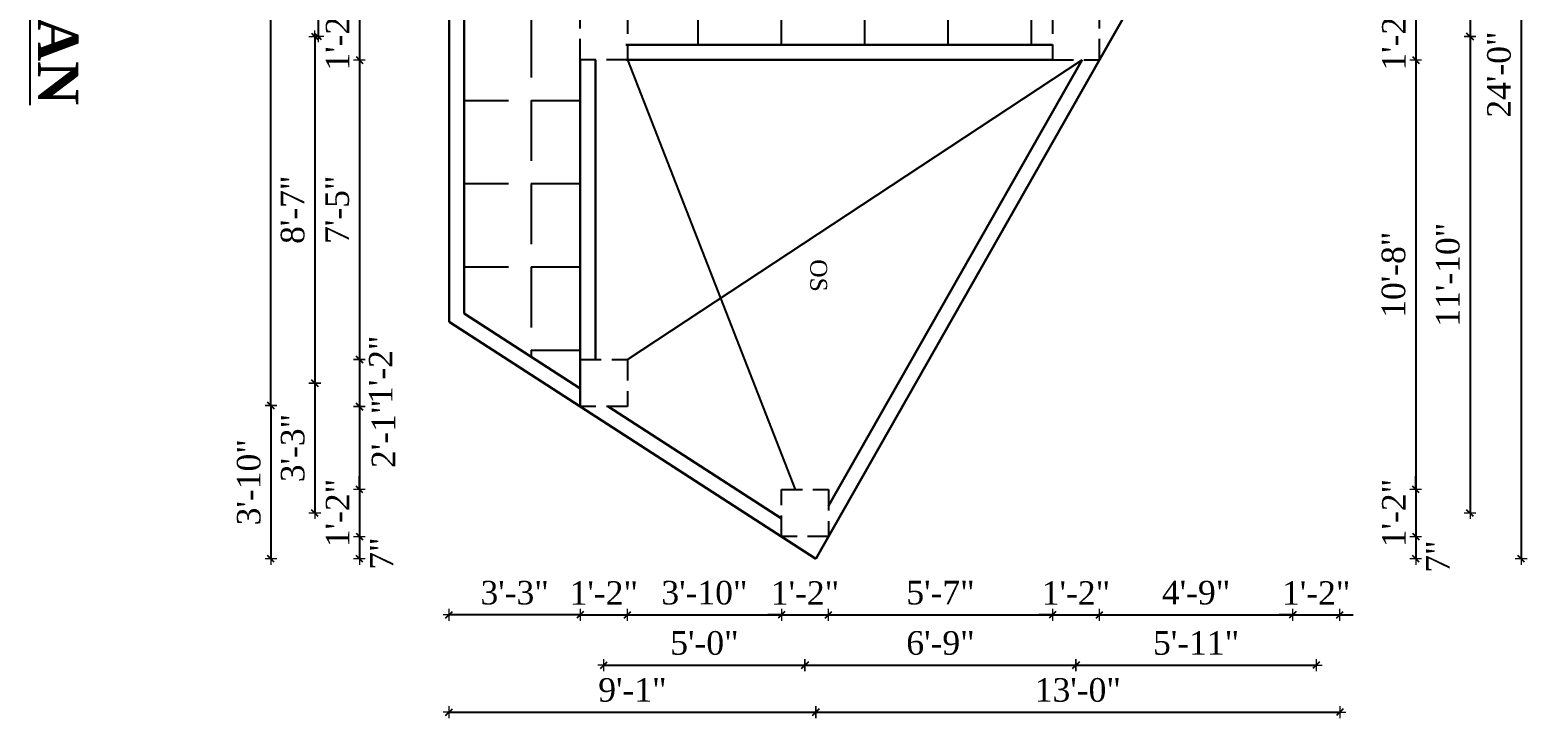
# Model space of a CAD drawing. Header units: inches. Extents: x 151827 to 346502, y -56182 to -23217.
# Drawn here: x 164341.3 to 164786.2, y -24297.6 to -24093.1 of the extents above; entities that cross this region are included whole.
import ezdxf

# ---------------------------------------------------------------- set-up
doc = ezdxf.new("R2010")
doc.units = ezdxf.units.IN
doc.header["$LTSCALE"] = 5
doc.header["$MEASUREMENT"] = 0
doc.linetypes.add('HIDDEN', pattern=[0.375, 0.25, -0.125])
doc.layers.add('A-WALL', color=7, linetype='Continuous', lineweight=9)
doc.layers.add('Dimension', color=7, linetype='Continuous', lineweight=18)
doc.layers.add('dim line', color=7, linetype='Continuous', lineweight=15, true_color=0xfab2b2)
doc.layers.add('TEXT', color=6, linetype='Continuous')
doc.layers.add('WALL', color=7, linetype='Continuous')
doc.styles.add('ordinary', font='times.ttf')
doc.dimstyles.new('Copy of 96', dxfattribs={"dimtxt": 7, "dimasz": 4, "dimexe": 0.5, "dimexo": 0.5, "dimgap": 3, "dimtad": 1, "dimdec": 1, "dimzin": 11, "dimdsep": 46, "dimlunit": 4, "dimtxsty": 'ordinary', "dimblk": 'OBLIQUE', "dimcen": 0.09, "dimse1": 1, "dimse2": 1, "dimclrt": 6, "dimazin": 0, "dimtfac": 1, "dimtdec": 1, "dimtix": 1, "dimtmove": 2, "dimatfit": 3, "dimldrblk": 'leader', "dimfxl": 0.5, "dimfxlon": 1, "dimtolj": 1, "dimtzin": 0, "dimarcsym": 0})

# ---------------------------------------------------------------- blocks, each defined once
blk = doc.blocks.new('oblique')
at = {"color": 0, "lineweight": -2}
blk.add_line((0.25, 0.25), (-0.25, -0.25), dxfattribs=at)
at = {"layer": 'dim line', "lineweight": 9}
for p, q in [((-0.4375, 0), (0.4375, 0)), ((0, 0.4375), (0, -0.4375))]:
    blk.add_line(p, q, dxfattribs=at)
blk = doc.blocks.new('*D2005')
at = {"layer": 'A-WALL', "color": 0, "lineweight": -2, "ltscale": 5, "transparency": 16777216}
for p, q in [((164504.85, -24266.93), (164500.85, -24266.93)), ((164504.85, -24266.93), (164518.85, -24266.93)), ((164518.85, -24266.93), (164522.85, -24266.93))]:
    blk.add_line(p, q, dxfattribs=at)
at = {"layer": 'Defpoints', "color": 0, "ltscale": 5, "transparency": 16777216}
for p in [(164504.85, -24205.06), (164518.85, -24205.06), (164518.85, -24266.93)]:
    blk.add_point(p, dxfattribs=at)
at = {"layer": 'A-WALL', "color": 0, "lineweight": -2, "ltscale": 5, "transparency": 16777216, "xscale": 4, "yscale": 4, "zscale": 4}
blk.add_blockref('oblique', (164504.85, -24266.93), dxfattribs=at)
at = {"layer": 'A-WALL', "color": 0, "lineweight": -2, "ltscale": 5, "transparency": 16777216, "xscale": 4, "yscale": 4, "zscale": 4, "rotation": 180}
blk.add_blockref('oblique', (164518.85, -24266.93), dxfattribs=at)
at = {"layer": 'A-WALL', "color": 6, "ltscale": 5, "transparency": 16777216, "insert": (164511.85, -24260.43), "char_height": 7, "attachment_point": 5, "style": 'ordinary'}
blk.add_mtext('\\A1;1\'-2"', dxfattribs=at)
blk = doc.blocks.new('_OBLIQUE')
at = {"color": 0, "linetype": 'ByBlock'}
blk.add_line((-0.5, -0.5), (0.5, 0.5), dxfattribs=at)
blk = doc.blocks.new('leader')
at = {"layer": 'Dimension'}
for p, q in [((0, -4.33), (0, 4.33)), ((-4.42, 0), (4.42, 0))]:
    blk.add_line(p, q, dxfattribs=at)
blk = doc.blocks.new('*D2006')
at = {"layer": 'A-WALL', "color": 0, "lineweight": -2, "ltscale": 5, "transparency": 16777216}
blk.add_line((164518.85, -24266.93), (164564.62, -24266.93), dxfattribs=at)
at = {"layer": 'Defpoints', "color": 0, "ltscale": 5, "transparency": 16777216}
for p in [(164518.85, -24205.06), (164564.62, -24243.67), (164564.62, -24266.93)]:
    blk.add_point(p, dxfattribs=at)
at = {"layer": 'A-WALL', "color": 0, "lineweight": -2, "ltscale": 5, "transparency": 16777216, "xscale": 4, "yscale": 4, "zscale": 4, "rotation": 180}
blk.add_blockref('oblique', (164518.85, -24266.93), dxfattribs=at)
at = {"layer": 'A-WALL', "color": 0, "lineweight": -2, "ltscale": 5, "transparency": 16777216, "xscale": 4, "yscale": 4, "zscale": 4}
blk.add_blockref('oblique', (164564.62, -24266.93), dxfattribs=at)
at = {"layer": 'A-WALL', "color": 6, "ltscale": 5, "transparency": 16777216, "insert": (164541.74, -24260.37), "char_height": 7, "attachment_point": 5, "style": 'ordinary'}
blk.add_mtext('\\A1;3\'-10"', dxfattribs=at)
blk = doc.blocks.new('*D2007')
at = {"layer": 'A-WALL', "color": 0, "lineweight": -2, "ltscale": 5, "transparency": 16777216}
for p, q in [((164564.62, -24266.93), (164560.62, -24266.93)), ((164564.62, -24266.93), (164578.62, -24266.93)), ((164578.62, -24266.93), (164582.62, -24266.93))]:
    blk.add_line(p, q, dxfattribs=at)
at = {"layer": 'Defpoints', "color": 0, "ltscale": 5, "transparency": 16777216}
for p in [(164564.62, -24243.67), (164578.62, -24243.67), (164578.62, -24266.93)]:
    blk.add_point(p, dxfattribs=at)
at = {"layer": 'A-WALL', "color": 0, "lineweight": -2, "ltscale": 5, "transparency": 16777216, "xscale": 4, "yscale": 4, "zscale": 4}
blk.add_blockref('oblique', (164564.62, -24266.93), dxfattribs=at)
at = {"layer": 'A-WALL', "color": 0, "lineweight": -2, "ltscale": 5, "transparency": 16777216, "xscale": 4, "yscale": 4, "zscale": 4, "rotation": 180}
blk.add_blockref('oblique', (164578.62, -24266.93), dxfattribs=at)
at = {"layer": 'A-WALL', "color": 6, "ltscale": 5, "transparency": 16777216, "insert": (164571.62, -24260.43), "char_height": 7, "attachment_point": 5, "style": 'ordinary'}
blk.add_mtext('\\A1;1\'-2"', dxfattribs=at)
blk = doc.blocks.new('*D2008')
at = {"layer": 'A-WALL', "color": 0, "lineweight": -2, "ltscale": 5, "transparency": 16777216}
blk.add_line((164578.62, -24266.93), (164645.13, -24266.93), dxfattribs=at)
at = {"layer": 'Defpoints', "color": 0, "ltscale": 5, "transparency": 16777216}
for p in [(164645.13, -24102.05), (164578.62, -24243.67), (164645.13, -24266.93)]:
    blk.add_point(p, dxfattribs=at)
at = {"layer": 'A-WALL', "color": 0, "lineweight": -2, "ltscale": 5, "transparency": 16777216, "xscale": 4, "yscale": 4, "zscale": 4, "rotation": 180}
blk.add_blockref('oblique', (164578.62, -24266.93), dxfattribs=at)
at = {"layer": 'A-WALL', "color": 0, "lineweight": -2, "ltscale": 5, "transparency": 16777216, "xscale": 4, "yscale": 4, "zscale": 4}
blk.add_blockref('oblique', (164645.13, -24266.93), dxfattribs=at)
at = {"layer": 'A-WALL', "color": 6, "ltscale": 5, "transparency": 16777216, "insert": (164611.88, -24260.36), "char_height": 7, "attachment_point": 5, "style": 'ordinary'}
blk.add_mtext('\\A1;5\'-7"', dxfattribs=at)
blk = doc.blocks.new('*D2009')
at = {"layer": 'A-WALL', "color": 0, "lineweight": -2, "ltscale": 5, "transparency": 16777216}
for p, q in [((164645.13, -24266.93), (164641.13, -24266.93)), ((164645.13, -24266.93), (164659.13, -24266.93)), ((164659.13, -24266.93), (164663.13, -24266.93))]:
    blk.add_line(p, q, dxfattribs=at)
at = {"layer": 'Defpoints', "color": 0, "ltscale": 5, "transparency": 16777216}
for p in [(164645.13, -24102.05), (164659.13, -24102.05), (164659.13, -24266.93)]:
    blk.add_point(p, dxfattribs=at)
at = {"layer": 'A-WALL', "color": 0, "lineweight": -2, "ltscale": 5, "transparency": 16777216, "xscale": 4, "yscale": 4, "zscale": 4}
blk.add_blockref('oblique', (164645.13, -24266.93), dxfattribs=at)
at = {"layer": 'A-WALL', "color": 0, "lineweight": -2, "ltscale": 5, "transparency": 16777216, "xscale": 4, "yscale": 4, "zscale": 4, "rotation": 180}
blk.add_blockref('oblique', (164659.13, -24266.93), dxfattribs=at)
at = {"layer": 'A-WALL', "color": 6, "ltscale": 5, "transparency": 16777216, "insert": (164652.13, -24260.43), "char_height": 7, "attachment_point": 5, "style": 'ordinary'}
blk.add_mtext('\\A1;1\'-2"', dxfattribs=at)
blk = doc.blocks.new('*D2010')
at = {"layer": 'A-WALL', "color": 0, "lineweight": -2, "ltscale": 5, "transparency": 16777216}
blk.add_line((164659.13, -24266.93), (164716.51, -24266.93), dxfattribs=at)
at = {"layer": 'Defpoints', "color": 0, "ltscale": 5, "transparency": 16777216}
for p in [(164716.51, -23976.48), (164659.13, -24102.05), (164716.51, -24266.93)]:
    blk.add_point(p, dxfattribs=at)
at = {"layer": 'A-WALL', "color": 0, "lineweight": -2, "ltscale": 5, "transparency": 16777216, "xscale": 4, "yscale": 4, "zscale": 4, "rotation": 180}
blk.add_blockref('oblique', (164659.13, -24266.93), dxfattribs=at)
at = {"layer": 'A-WALL', "color": 0, "lineweight": -2, "ltscale": 5, "transparency": 16777216, "xscale": 4, "yscale": 4, "zscale": 4}
blk.add_blockref('oblique', (164716.51, -24266.93), dxfattribs=at)
at = {"layer": 'A-WALL', "color": 6, "ltscale": 5, "transparency": 16777216, "insert": (164687.82, -24260.36), "char_height": 7, "attachment_point": 5, "style": 'ordinary'}
blk.add_mtext('\\A1;4\'-9"', dxfattribs=at)
blk = doc.blocks.new('*D2011')
at = {"layer": 'Defpoints', "color": 0, "linetype": 'HIDDEN', "ltscale": 5, "transparency": 16777216}
for p in [(164716.51, -23976.48), (164730.51, -23976.48), (164730.51, -24266.93)]:
    blk.add_point(p, dxfattribs=at)
at = {"layer": 'WALL', "color": 0, "lineweight": -2, "ltscale": 5, "transparency": 16777216}
for p, q in [((164716.51, -24266.93), (164712.51, -24266.93)), ((164716.51, -24266.93), (164730.51, -24266.93)), ((164730.51, -24266.93), (164734.51, -24266.93))]:
    blk.add_line(p, q, dxfattribs=at)
at = {"layer": 'WALL', "color": 0, "linetype": 'HIDDEN', "lineweight": -2, "ltscale": 5, "transparency": 16777216, "xscale": 4, "yscale": 4, "zscale": 4}
blk.add_blockref('oblique', (164716.51, -24266.93), dxfattribs=at)
at = {"layer": 'WALL', "color": 0, "linetype": 'HIDDEN', "lineweight": -2, "ltscale": 5, "transparency": 16777216, "xscale": 4, "yscale": 4, "zscale": 4, "rotation": 180}
blk.add_blockref('oblique', (164730.51, -24266.93), dxfattribs=at)
at = {"layer": 'WALL', "color": 6, "linetype": 'HIDDEN', "ltscale": 5, "transparency": 16777216, "insert": (164723.51, -24260.43), "char_height": 7, "attachment_point": 5, "style": 'ordinary'}
blk.add_mtext('\\A1;1\'-2"', dxfattribs=at)
blk = doc.blocks.new('*D2012')
at = {"layer": 'A-WALL', "color": 0, "lineweight": -2, "ltscale": 5, "transparency": 16777216}
blk.add_line((164511.85, -24281.88), (164571.62, -24281.88), dxfattribs=at)
at = {"layer": 'Defpoints', "color": 0, "ltscale": 5, "transparency": 16777216}
for p in [(164511.85, -24198.06), (164571.62, -24236.67), (164571.62, -24281.88)]:
    blk.add_point(p, dxfattribs=at)
at = {"layer": 'A-WALL', "color": 0, "lineweight": -2, "ltscale": 5, "transparency": 16777216, "xscale": 4, "yscale": 4, "zscale": 4, "rotation": 180}
blk.add_blockref('oblique', (164511.85, -24281.88), dxfattribs=at)
at = {"layer": 'A-WALL', "color": 0, "lineweight": -2, "ltscale": 5, "transparency": 16777216, "xscale": 4, "yscale": 4, "zscale": 4}
blk.add_blockref('oblique', (164571.62, -24281.88), dxfattribs=at)
at = {"layer": 'A-WALL', "color": 6, "ltscale": 5, "transparency": 16777216, "insert": (164541.74, -24275.32), "char_height": 7, "attachment_point": 5, "style": 'ordinary'}
blk.add_mtext('\\A1;5\'-0"', dxfattribs=at)
blk = doc.blocks.new('*D2013')
at = {"layer": 'A-WALL', "color": 0, "lineweight": -2, "ltscale": 5, "transparency": 16777216}
blk.add_line((164571.62, -24281.88), (164652.13, -24281.88), dxfattribs=at)
at = {"layer": 'Defpoints', "color": 0, "ltscale": 5, "transparency": 16777216}
for p in [(164652.13, -24095.05), (164571.62, -24236.67), (164652.13, -24281.88)]:
    blk.add_point(p, dxfattribs=at)
at = {"layer": 'A-WALL', "color": 0, "lineweight": -2, "ltscale": 5, "transparency": 16777216, "xscale": 4, "yscale": 4, "zscale": 4, "rotation": 180}
blk.add_blockref('oblique', (164571.62, -24281.88), dxfattribs=at)
at = {"layer": 'A-WALL', "color": 0, "lineweight": -2, "ltscale": 5, "transparency": 16777216, "xscale": 4, "yscale": 4, "zscale": 4}
blk.add_blockref('oblique', (164652.13, -24281.88), dxfattribs=at)
at = {"layer": 'A-WALL', "color": 6, "ltscale": 5, "transparency": 16777216, "insert": (164611.88, -24275.31), "char_height": 7, "attachment_point": 5, "style": 'ordinary'}
blk.add_mtext('\\A1;6\'-9"', dxfattribs=at)
blk = doc.blocks.new('*D2014')
at = {"layer": 'A-WALL', "color": 0, "lineweight": -2, "ltscale": 5, "transparency": 16777216}
blk.add_line((164652.13, -24281.88), (164723.51, -24281.88), dxfattribs=at)
at = {"layer": 'Defpoints', "color": 0, "ltscale": 5, "transparency": 16777216}
for p in [(164723.51, -23969.48), (164652.13, -24095.05), (164723.51, -24281.88)]:
    blk.add_point(p, dxfattribs=at)
at = {"layer": 'A-WALL', "color": 0, "lineweight": -2, "ltscale": 5, "transparency": 16777216, "xscale": 4, "yscale": 4, "zscale": 4, "rotation": 180}
blk.add_blockref('oblique', (164652.13, -24281.88), dxfattribs=at)
at = {"layer": 'A-WALL', "color": 0, "lineweight": -2, "ltscale": 5, "transparency": 16777216, "xscale": 4, "yscale": 4, "zscale": 4}
blk.add_blockref('oblique', (164723.51, -24281.88), dxfattribs=at)
at = {"layer": 'A-WALL', "color": 6, "ltscale": 5, "transparency": 16777216, "insert": (164687.82, -24275.32), "char_height": 7, "attachment_point": 5, "style": 'ordinary'}
blk.add_mtext('\\A1;5\'-11"', dxfattribs=at)
blk = doc.blocks.new('*D2015')
at = {"layer": 'A-WALL', "color": 0, "lineweight": -2, "ltscale": 5, "transparency": 16777216}
blk.add_line((164465.85, -24295.84), (164574.85, -24295.84), dxfattribs=at)
at = {"layer": 'Defpoints', "color": 0, "ltscale": 5, "transparency": 16777216}
for p in [(164465.85, -24179.86), (164574.85, -24250.3), (164574.85, -24295.84)]:
    blk.add_point(p, dxfattribs=at)
at = {"layer": 'A-WALL', "color": 0, "lineweight": -2, "ltscale": 5, "transparency": 16777216, "xscale": 4, "yscale": 4, "zscale": 4, "rotation": 180}
blk.add_blockref('oblique', (164465.85, -24295.84), dxfattribs=at)
at = {"layer": 'A-WALL', "color": 0, "lineweight": -2, "ltscale": 5, "transparency": 16777216, "xscale": 4, "yscale": 4, "zscale": 4}
blk.add_blockref('oblique', (164574.85, -24295.84), dxfattribs=at)
at = {"layer": 'A-WALL', "color": 6, "ltscale": 5, "transparency": 16777216, "insert": (164520.35, -24289.27), "char_height": 7, "attachment_point": 5, "style": 'ordinary'}
blk.add_mtext('\\A1;9\'-1"', dxfattribs=at)
blk = doc.blocks.new('*D2016')
at = {"layer": 'A-WALL', "color": 0, "lineweight": -2, "ltscale": 5, "transparency": 16777216}
blk.add_line((164574.85, -24295.84), (164730.51, -24295.84), dxfattribs=at)
at = {"layer": 'Defpoints', "color": 0, "ltscale": 5, "transparency": 16777216}
for p in [(164730.51, -23976.48), (164574.85, -24250.3), (164730.51, -24295.84)]:
    blk.add_point(p, dxfattribs=at)
at = {"layer": 'A-WALL', "color": 0, "lineweight": -2, "ltscale": 5, "transparency": 16777216, "xscale": 4, "yscale": 4, "zscale": 4, "rotation": 180}
blk.add_blockref('oblique', (164574.85, -24295.84), dxfattribs=at)
at = {"layer": 'A-WALL', "color": 0, "lineweight": -2, "ltscale": 5, "transparency": 16777216, "xscale": 4, "yscale": 4, "zscale": 4}
blk.add_blockref('oblique', (164730.51, -24295.84), dxfattribs=at)
at = {"layer": 'A-WALL', "color": 6, "ltscale": 5, "transparency": 16777216, "insert": (164652.68, -24289.28), "char_height": 7, "attachment_point": 5, "style": 'ordinary'}
blk.add_mtext('\\A1;13\'-0"', dxfattribs=at)
blk = doc.blocks.new('*D2142')
at = {"layer": 'A-WALL', "color": 0, "lineweight": -2, "ltscale": 5, "transparency": 16777216}
blk.add_line((164504.85, -24266.93), (164465.85, -24266.93), dxfattribs=at)
at = {"layer": 'Defpoints', "color": 0, "ltscale": 5, "transparency": 16777216}
for p in [(164465.85, -24179.86), (164504.85, -24205.06), (164465.85, -24266.93)]:
    blk.add_point(p, dxfattribs=at)
at = {"layer": 'A-WALL', "color": 0, "lineweight": -2, "ltscale": 5, "transparency": 16777216, "xscale": 4, "yscale": 4, "zscale": 4, "rotation": 180}
blk.add_blockref('oblique', (164465.85, -24266.93), dxfattribs=at)
at = {"layer": 'A-WALL', "color": 0, "lineweight": -2, "ltscale": 5, "transparency": 16777216, "xscale": 4, "yscale": 4, "zscale": 4}
blk.add_blockref('oblique', (164504.85, -24266.93), dxfattribs=at)
at = {"layer": 'A-WALL', "color": 6, "ltscale": 5, "transparency": 16777216, "insert": (164485.35, -24260.37), "char_height": 7, "attachment_point": 5, "style": 'ordinary'}
blk.add_mtext('\\A1;3\'-3"', dxfattribs=at)
blk = doc.blocks.new('*D2023')
at = {"layer": 'A-WALL', "color": 0, "lineweight": -2, "ltscale": 5, "transparency": 16777216}
for p, q in [((164439.24, -24088.05), (164439.24, -24084.05)), ((164439.24, -24088.05), (164439.24, -24102.05)), ((164439.24, -24102.05), (164439.24, -24106.05))]:
    blk.add_line(p, q, dxfattribs=at)
at = {"layer": 'Defpoints', "color": 0, "ltscale": 5, "transparency": 16777216}
for p in [(164504.85, -24088.05), (164439.24, -24102.05), (164504.85, -24102.05)]:
    blk.add_point(p, dxfattribs=at)
at = {"layer": 'A-WALL', "color": 0, "lineweight": -2, "ltscale": 5, "transparency": 16777216, "xscale": 4, "yscale": 4, "zscale": 4}
for p, rotation in [((164439.24, -24088.05), 270), ((164439.24, -24102.05), 90)]:
    blk.add_blockref('oblique', p, dxfattribs=dict(at, rotation=rotation))
at = {"layer": 'A-WALL', "color": 6, "ltscale": 5, "transparency": 16777216, "insert": (164432.74, -24095.05), "char_height": 7, "attachment_point": 5, "rotation": 90, "style": 'ordinary'}
blk.add_mtext('\\A1;1\'-2"', dxfattribs=at)
blk = doc.blocks.new('*D2024')
at = {"layer": 'A-WALL', "color": 0, "lineweight": -2, "ltscale": 5, "transparency": 16777216}
blk.add_line((164439.24, -24102.05), (164439.24, -24191.06), dxfattribs=at)
at = {"layer": 'Defpoints', "color": 0, "ltscale": 5, "transparency": 16777216}
for p in [(164504.85, -24102.05), (164439.24, -24191.06), (164504.85, -24191.06)]:
    blk.add_point(p, dxfattribs=at)
at = {"layer": 'A-WALL', "color": 0, "lineweight": -2, "ltscale": 5, "transparency": 16777216, "xscale": 4, "yscale": 4, "zscale": 4}
for p, rotation in [((164439.24, -24102.05), 90), ((164439.24, -24191.06), 270)]:
    blk.add_blockref('oblique', p, dxfattribs=dict(at, rotation=rotation))
at = {"layer": 'A-WALL', "color": 6, "ltscale": 5, "transparency": 16777216, "insert": (164432.67, -24146.55), "char_height": 7, "attachment_point": 5, "rotation": 90, "style": 'ordinary'}
blk.add_mtext('\\A1;7\'-5"', dxfattribs=at)
blk = doc.blocks.new('*D2025')
at = {"layer": 'A-WALL', "color": 0, "lineweight": -2, "ltscale": 5, "transparency": 16777216}
blk.add_line((164439.24, -24191.06), (164439.24, -24205.06), dxfattribs=at)
at = {"layer": 'Defpoints', "color": 0, "ltscale": 5, "transparency": 16777216}
for p in [(164504.85, -24191.06), (164439.24, -24205.06), (164504.85, -24205.06)]:
    blk.add_point(p, dxfattribs=at)
at = {"layer": 'A-WALL', "color": 0, "lineweight": -2, "ltscale": 5, "transparency": 16777216, "xscale": 4, "yscale": 4, "zscale": 4}
for p, rotation in [((164439.24, -24191.06), 90), ((164439.24, -24205.06), 270)]:
    blk.add_blockref('oblique', p, dxfattribs=dict(at, rotation=rotation))
at = {"layer": 'A-WALL', "color": 6, "ltscale": 5, "transparency": 16777216, "insert": (164445.56, -24194.09), "char_height": 7, "attachment_point": 5, "rotation": 90, "style": 'ordinary'}
blk.add_mtext('\\A1;1\'-2"', dxfattribs=at)
blk = doc.blocks.new('*D2026')
at = {"layer": 'A-WALL', "color": 0, "lineweight": -2, "ltscale": 5, "transparency": 16777216}
blk.add_line((164439.24, -24205.06), (164439.24, -24229.67), dxfattribs=at)
at = {"layer": 'Defpoints', "color": 0, "ltscale": 5, "transparency": 16777216}
for p in [(164504.85, -24205.06), (164439.24, -24229.67), (164564.62, -24229.67)]:
    blk.add_point(p, dxfattribs=at)
at = {"layer": 'A-WALL', "color": 0, "lineweight": -2, "ltscale": 5, "transparency": 16777216, "xscale": 4, "yscale": 4, "zscale": 4}
for p, rotation in [((164439.24, -24205.06), 90), ((164439.24, -24229.67), 270)]:
    blk.add_blockref('oblique', p, dxfattribs=dict(at, rotation=rotation))
at = {"layer": 'A-WALL', "color": 6, "ltscale": 5, "transparency": 16777216, "insert": (164446.38, -24213.13), "char_height": 7, "attachment_point": 5, "rotation": 90, "style": 'ordinary'}
blk.add_mtext('\\A1;2\'-1"', dxfattribs=at)
blk = doc.blocks.new('*D2027')
at = {"layer": 'A-WALL', "color": 0, "lineweight": -2, "ltscale": 5, "transparency": 16777216}
for p, q in [((164439.24, -24229.67), (164439.24, -24225.67)), ((164439.24, -24229.67), (164439.24, -24243.67)), ((164439.24, -24243.67), (164439.24, -24247.67))]:
    blk.add_line(p, q, dxfattribs=at)
at = {"layer": 'Defpoints', "color": 0, "ltscale": 5, "transparency": 16777216}
for p in [(164564.62, -24229.67), (164439.24, -24243.67), (164564.62, -24243.67)]:
    blk.add_point(p, dxfattribs=at)
at = {"layer": 'A-WALL', "color": 0, "lineweight": -2, "ltscale": 5, "transparency": 16777216, "xscale": 4, "yscale": 4, "zscale": 4}
for p, rotation in [((164439.24, -24229.67), 270), ((164439.24, -24243.67), 90)]:
    blk.add_blockref('oblique', p, dxfattribs=dict(at, rotation=rotation))
at = {"layer": 'A-WALL', "color": 6, "ltscale": 5, "transparency": 16777216, "insert": (164432.74, -24236.67), "char_height": 7, "attachment_point": 5, "rotation": 90, "style": 'ordinary'}
blk.add_mtext('\\A1;1\'-2"', dxfattribs=at)
blk = doc.blocks.new('*D2028')
at = {"layer": 'A-WALL', "color": 0, "lineweight": -2, "ltscale": 5, "transparency": 16777216}
blk.add_line((164439.24, -24243.67), (164439.24, -24250.3), dxfattribs=at)
at = {"layer": 'Defpoints', "color": 0, "ltscale": 5, "transparency": 16777216}
for p in [(164564.62, -24243.67), (164439.24, -24250.3), (164574.85, -24250.3)]:
    blk.add_point(p, dxfattribs=at)
at = {"layer": 'A-WALL', "color": 0, "lineweight": -2, "ltscale": 5, "transparency": 16777216, "xscale": 4, "yscale": 4, "zscale": 4}
for p, rotation in [((164439.24, -24243.67), 90), ((164439.24, -24250.3), 270)]:
    blk.add_blockref('oblique', p, dxfattribs=dict(at, rotation=rotation))
at = {"layer": 'A-WALL', "color": 6, "ltscale": 5, "transparency": 16777216, "insert": (164445.85, -24248.71), "char_height": 7, "attachment_point": 5, "rotation": 90, "style": 'ordinary'}
blk.add_mtext('\\A1;7"', dxfattribs=at)
blk = doc.blocks.new('*D2030')
at = {"layer": 'A-WALL', "color": 0, "lineweight": -2, "ltscale": 5, "transparency": 16777216}
blk.add_line((164426, -24095.05), (164426, -24198.06), dxfattribs=at)
at = {"layer": 'Defpoints', "color": 0, "ltscale": 5, "transparency": 16777216}
for p in [(164511.85, -24095.05), (164426, -24198.06), (164511.85, -24198.06)]:
    blk.add_point(p, dxfattribs=at)
at = {"layer": 'A-WALL', "color": 0, "lineweight": -2, "ltscale": 5, "transparency": 16777216, "xscale": 4, "yscale": 4, "zscale": 4}
for p, rotation in [((164426, -24095.05), 90), ((164426, -24198.06), 270)]:
    blk.add_blockref('oblique', p, dxfattribs=dict(at, rotation=rotation))
at = {"layer": 'A-WALL', "color": 6, "ltscale": 5, "transparency": 16777216, "insert": (164419.43, -24146.55), "char_height": 7, "attachment_point": 5, "rotation": 90, "style": 'ordinary'}
blk.add_mtext('\\A1;8\'-7"', dxfattribs=at)
blk = doc.blocks.new('*D2031')
at = {"layer": 'A-WALL', "color": 0, "lineweight": -2, "ltscale": 5, "transparency": 16777216}
blk.add_line((164426.93, -23969.48), (164426.93, -24095.05), dxfattribs=at)
at = {"layer": 'Defpoints', "color": 0, "ltscale": 5, "transparency": 16777216}
for p in [(164511.85, -23969.48), (164426.93, -24095.05), (164511.85, -24095.05)]:
    blk.add_point(p, dxfattribs=at)
at = {"layer": 'A-WALL', "color": 0, "lineweight": -2, "ltscale": 5, "transparency": 16777216, "xscale": 4, "yscale": 4, "zscale": 4}
for p, rotation in [((164426.93, -23969.48), 90), ((164426.93, -24095.05), 270)]:
    blk.add_blockref('oblique', p, dxfattribs=dict(at, rotation=rotation))
at = {"layer": 'A-WALL', "color": 6, "ltscale": 5, "transparency": 16777216, "insert": (164420.37, -24032.27), "char_height": 7, "attachment_point": 5, "rotation": 90, "style": 'ordinary'}
blk.add_mtext('\\A1;10\'-6"', dxfattribs=at)
blk = doc.blocks.new('*D2032')
at = {"layer": 'A-WALL', "color": 0, "lineweight": -2, "ltscale": 5, "transparency": 16777216}
blk.add_line((164426, -24198.06), (164426, -24236.67), dxfattribs=at)
at = {"layer": 'Defpoints', "color": 0, "ltscale": 5, "transparency": 16777216}
for p in [(164511.85, -24198.06), (164426, -24236.67), (164571.62, -24236.67)]:
    blk.add_point(p, dxfattribs=at)
at = {"layer": 'A-WALL', "color": 0, "lineweight": -2, "ltscale": 5, "transparency": 16777216, "xscale": 4, "yscale": 4, "zscale": 4}
for p, rotation in [((164426, -24198.06), 90), ((164426, -24236.67), 270)]:
    blk.add_blockref('oblique', p, dxfattribs=dict(at, rotation=rotation))
at = {"layer": 'A-WALL', "color": 6, "ltscale": 5, "transparency": 16777216, "insert": (164419.44, -24217.36), "char_height": 7, "attachment_point": 5, "rotation": 90, "style": 'ordinary'}
blk.add_mtext('\\A1;3\'-3"', dxfattribs=at)
blk = doc.blocks.new('*D2033')
at = {"layer": 'A-WALL', "color": 0, "lineweight": -2, "ltscale": 5, "transparency": 16777216}
blk.add_line((164412.94, -24204.74), (164412.94, -23837.94), dxfattribs=at)
at = {"layer": 'Defpoints', "color": 0, "ltscale": 5, "transparency": 16777216}
for p in [(164412.94, -23837.94), (164504.85, -23837.94), (164504.85, -24204.74)]:
    blk.add_point(p, dxfattribs=at)
at = {"layer": 'A-WALL', "color": 0, "lineweight": -2, "ltscale": 5, "transparency": 16777216, "xscale": 4, "yscale": 4, "zscale": 4}
for p, rotation in [((164412.94, -23837.94), 90), ((164412.94, -24204.74), 270)]:
    blk.add_blockref('oblique', p, dxfattribs=dict(at, rotation=rotation))
at = {"layer": 'A-WALL', "color": 6, "ltscale": 5, "transparency": 16777216, "insert": (164406.37, -24021.34), "char_height": 7, "attachment_point": 5, "rotation": 90, "style": 'ordinary'}
blk.add_mtext('\\A1;30\'-7"', dxfattribs=at)
blk = doc.blocks.new('*D2034')
at = {"layer": 'A-WALL', "color": 0, "lineweight": -2, "ltscale": 5, "transparency": 16777216}
blk.add_line((164412.94, -24204.74), (164412.94, -24250.3), dxfattribs=at)
at = {"layer": 'Defpoints', "color": 0, "ltscale": 5, "transparency": 16777216}
for p in [(164504.85, -24204.74), (164412.94, -24250.3), (164574.85, -24250.3)]:
    blk.add_point(p, dxfattribs=at)
at = {"layer": 'A-WALL', "color": 0, "lineweight": -2, "ltscale": 5, "transparency": 16777216, "xscale": 4, "yscale": 4, "zscale": 4}
for p, rotation in [((164412.94, -24204.74), 90), ((164412.94, -24250.3), 270)]:
    blk.add_blockref('oblique', p, dxfattribs=dict(at, rotation=rotation))
at = {"layer": 'A-WALL', "color": 6, "ltscale": 5, "transparency": 16777216, "insert": (164406.38, -24227.52), "char_height": 7, "attachment_point": 5, "rotation": 90, "style": 'ordinary'}
blk.add_mtext('\\A1;3\'-10"', dxfattribs=at)
blk = doc.blocks.new('*D2041')
at = {"layer": 'A-WALL', "color": 0, "lineweight": -2, "ltscale": 5, "transparency": 16777216}
for p, q in [((164753.07, -24088.05), (164753.07, -24084.05)), ((164753.07, -24088.05), (164753.07, -24102.05)), ((164753.07, -24102.05), (164753.07, -24106.05))]:
    blk.add_line(p, q, dxfattribs=at)
at = {"layer": 'Defpoints', "color": 0, "ltscale": 5, "transparency": 16777216}
for p in [(164659.13, -24088.05), (164659.13, -24102.05), (164753.07, -24102.05)]:
    blk.add_point(p, dxfattribs=at)
at = {"layer": 'A-WALL', "color": 0, "lineweight": -2, "ltscale": 5, "transparency": 16777216, "xscale": 4, "yscale": 4, "zscale": 4}
for p, rotation in [((164753.07, -24088.05), 270), ((164753.07, -24102.05), 90)]:
    blk.add_blockref('oblique', p, dxfattribs=dict(at, rotation=rotation))
at = {"layer": 'A-WALL', "color": 6, "ltscale": 5, "transparency": 16777216, "insert": (164746.57, -24095.05), "char_height": 7, "attachment_point": 5, "rotation": 90, "style": 'ordinary'}
blk.add_mtext('\\A1;1\'-2"', dxfattribs=at)
blk = doc.blocks.new('*D2042')
at = {"layer": 'A-WALL', "color": 0, "lineweight": -2, "ltscale": 5, "transparency": 16777216}
blk.add_line((164753.07, -24102.05), (164753.07, -24229.67), dxfattribs=at)
at = {"layer": 'Defpoints', "color": 0, "ltscale": 5, "transparency": 16777216}
for p in [(164659.13, -24102.05), (164578.62, -24229.67), (164753.07, -24229.67)]:
    blk.add_point(p, dxfattribs=at)
at = {"layer": 'A-WALL', "color": 0, "lineweight": -2, "ltscale": 5, "transparency": 16777216, "xscale": 4, "yscale": 4, "zscale": 4}
for p, rotation in [((164753.07, -24102.05), 90), ((164753.07, -24229.67), 270)]:
    blk.add_blockref('oblique', p, dxfattribs=dict(at, rotation=rotation))
at = {"layer": 'A-WALL', "color": 6, "ltscale": 5, "transparency": 16777216, "insert": (164746.51, -24165.86), "char_height": 7, "attachment_point": 5, "rotation": 90, "style": 'ordinary'}
blk.add_mtext('\\A1;10\'-8"', dxfattribs=at)
blk = doc.blocks.new('*D2043')
at = {"layer": 'A-WALL', "color": 0, "lineweight": -2, "ltscale": 5, "transparency": 16777216}
for p, q in [((164753.07, -24229.67), (164753.07, -24225.67)), ((164753.07, -24229.67), (164753.07, -24243.67)), ((164753.07, -24243.67), (164753.07, -24247.67))]:
    blk.add_line(p, q, dxfattribs=at)
at = {"layer": 'Defpoints', "color": 0, "ltscale": 5, "transparency": 16777216}
for p in [(164578.62, -24229.67), (164578.62, -24243.67), (164753.07, -24243.67)]:
    blk.add_point(p, dxfattribs=at)
at = {"layer": 'A-WALL', "color": 0, "lineweight": -2, "ltscale": 5, "transparency": 16777216, "xscale": 4, "yscale": 4, "zscale": 4}
for p, rotation in [((164753.07, -24229.67), 270), ((164753.07, -24243.67), 90)]:
    blk.add_blockref('oblique', p, dxfattribs=dict(at, rotation=rotation))
at = {"layer": 'A-WALL', "color": 6, "ltscale": 5, "transparency": 16777216, "insert": (164746.57, -24236.67), "char_height": 7, "attachment_point": 5, "rotation": 90, "style": 'ordinary'}
blk.add_mtext('\\A1;1\'-2"', dxfattribs=at)
blk = doc.blocks.new('*D2044')
at = {"layer": 'A-WALL', "color": 0, "lineweight": -2, "ltscale": 5, "transparency": 16777216}
blk.add_line((164753.07, -24243.67), (164753.07, -24250.3), dxfattribs=at)
at = {"layer": 'Defpoints', "color": 0, "ltscale": 5, "transparency": 16777216}
for p in [(164578.62, -24243.67), (164574.85, -24250.3), (164753.07, -24250.3)]:
    blk.add_point(p, dxfattribs=at)
at = {"layer": 'A-WALL', "color": 0, "lineweight": -2, "ltscale": 5, "transparency": 16777216, "xscale": 4, "yscale": 4, "zscale": 4}
for p, rotation in [((164753.07, -24243.67), 90), ((164753.07, -24250.3), 270)]:
    blk.add_blockref('oblique', p, dxfattribs=dict(at, rotation=rotation))
at = {"layer": 'A-WALL', "color": 6, "ltscale": 5, "transparency": 16777216, "insert": (164759.65, -24249.63), "char_height": 7, "attachment_point": 5, "rotation": 90, "style": 'ordinary'}
blk.add_mtext('\\A1;7"', dxfattribs=at)
blk = doc.blocks.new('*D2046')
at = {"layer": 'A-WALL', "color": 0, "lineweight": -2, "ltscale": 5, "transparency": 16777216}
blk.add_line((164769.2, -23969.48), (164769.2, -24095.05), dxfattribs=at)
at = {"layer": 'Defpoints', "color": 0, "ltscale": 5, "transparency": 16777216}
for p in [(164652.13, -23969.48), (164652.13, -24095.05), (164769.2, -24095.05)]:
    blk.add_point(p, dxfattribs=at)
at = {"layer": 'A-WALL', "color": 0, "lineweight": -2, "ltscale": 5, "transparency": 16777216, "xscale": 4, "yscale": 4, "zscale": 4}
for p, rotation in [((164769.2, -23969.48), 90), ((164769.2, -24095.05), 270)]:
    blk.add_blockref('oblique', p, dxfattribs=dict(at, rotation=rotation))
at = {"layer": 'A-WALL', "color": 6, "ltscale": 5, "transparency": 16777216, "insert": (164762.64, -24032.27), "char_height": 7, "attachment_point": 5, "rotation": 90, "style": 'ordinary'}
blk.add_mtext('\\A1;10\'-6"', dxfattribs=at)
blk = doc.blocks.new('*D2047')
at = {"layer": 'A-WALL', "color": 0, "lineweight": -2, "ltscale": 5, "transparency": 16777216}
blk.add_line((164769.2, -24095.05), (164769.2, -24236.67), dxfattribs=at)
at = {"layer": 'Defpoints', "color": 0, "ltscale": 5, "transparency": 16777216}
for p in [(164652.13, -24095.05), (164571.62, -24236.67), (164769.2, -24236.67)]:
    blk.add_point(p, dxfattribs=at)
at = {"layer": 'A-WALL', "color": 0, "lineweight": -2, "ltscale": 5, "transparency": 16777216, "xscale": 4, "yscale": 4, "zscale": 4}
for p, rotation in [((164769.2, -24095.05), 90), ((164769.2, -24236.67), 270)]:
    blk.add_blockref('oblique', p, dxfattribs=dict(at, rotation=rotation))
at = {"layer": 'A-WALL', "color": 6, "ltscale": 5, "transparency": 16777216, "insert": (164762.64, -24165.86), "char_height": 7, "attachment_point": 5, "rotation": 90, "style": 'ordinary'}
blk.add_mtext('\\A1;11\'-10"', dxfattribs=at)
blk = doc.blocks.new('*D2049')
at = {"layer": 'A-WALL', "color": 0, "lineweight": -2, "ltscale": 5, "transparency": 16777216}
blk.add_line((164784.4, -23962.48), (164784.4, -24250.3), dxfattribs=at)
at = {"layer": 'Defpoints', "color": 0, "ltscale": 5, "transparency": 16777216}
for p in [(164730.51, -23962.48), (164574.85, -24250.3), (164784.4, -24250.3)]:
    blk.add_point(p, dxfattribs=at)
at = {"layer": 'A-WALL', "color": 0, "lineweight": -2, "ltscale": 5, "transparency": 16777216, "xscale": 4, "yscale": 4, "zscale": 4}
for p, rotation in [((164784.4, -23962.48), 90), ((164784.4, -24250.3), 270)]:
    blk.add_blockref('oblique', p, dxfattribs=dict(at, rotation=rotation))
at = {"layer": 'A-WALL', "color": 6, "ltscale": 5, "transparency": 16777216, "insert": (164777.84, -24106.39), "char_height": 7, "attachment_point": 5, "rotation": 90, "style": 'ordinary'}
blk.add_mtext('\\A1;24\'-0"', dxfattribs=at)

msp = doc.modelspace()

# ---------------------------------------------------------------- hatches: boundary and pattern name
at = {"layer": 'WALL', "linetype": 'ByBlock', "ltscale": 5, "true_color": 0xf8991e}
h = msp.add_hatch(dxfattribs=at)
h.set_pattern_fill('ANGLE', color=30, scale=90, angle=-90)
h.set_pattern_definition([(270, (189166.02, 139310.19), (24.75, -5e-15), [18, -6.75]), (360, (189166.02, 139310.19), (6e-15, 24.75), [18, -6.75])])
h.paths.add_polyline_path([(164645.13, -24097.55), (164645.13, -24088.05), (164654.63, -24088.05), (164654.63, -23980.87), (164470.35, -23980.87), (164470.35, -24177.41), (164504.85, -24199.7), (164504.85, -24102.05), (164504.85, -24088.05), (164518.85, -24088.05), (164518.85, -24097.55)])
h.paths.add_polyline_path([(164509.85, -23920.02), (164509.85, -23917.48), (164504.85, -23917.48), (164504.85, -23852.27), (164504.85, -23842.44), (164470.35, -23841.62), (164470.35, -23980.87), (164654.63, -23980.87), (164654.63, -23976.48), (164645.13, -23976.48), (164518.85, -23976.48), (164504.85, -23976.48), (164504.85, -23962.48), (164504.85, -23953.48), (164509.85, -23953.48), (164509.85, -23950.98), (164481.89, -23950.98, -0.414214)])
h.paths.add_polyline_path([(164570.71, -24011.62), (164570.71, -24068.93), (164578.38, -24068.93), (164578.38, -24011.62)], flags=24)

# ---------------------------------------------------------------- linework, layer by layer
at = {"layer": 'A-WALL', "lineweight": 30}
for p, q in [((164465.85, -24179.86, -72.71), (164465.85, -23837.02, -72.71)), ((164470.35, -24177.41, -72.71), (164470.35, -23841.62, -72.71)), ((164730.51, -23976.48, -72.71), (164659.13, -24102.05, -72.71)), ((164645.13, -24097.55, -72.71), (164518.35, -24097.55, -72.71)), ((164504.85, -24205.06, -72.71), (164504.85, -24102.05, -72.71)), ((164509.35, -24191.06, -72.71), (164509.35, -24102.05, -72.71)), ((164645.13, -24102.05, -72.71), (164518.35, -24102.05, -72.71)), ((164659.13, -24102.05, -72.71), (164574.85, -24250.3, -72.71)), ((164653.95, -24102.05, -72.71), (164578.62, -24234.56, -72.71)), ((164504.85, -24199.7, -72.71), (164470.35, -24177.41, -72.71)), ((164504.85, -24205.06, -72.71), (164465.85, -24179.86, -72.71)), ((164574.85, -24250.3, -72.71), (164504.85, -24205.06, -72.71)), ((164564.62, -24238.33, -72.71), (164513.14, -24205.06, -72.71))]:
    msp.add_line(p, q, dxfattribs=at)
at = {"layer": 'WALL', "color": 30, "linetype": 'ByBlock', "ltscale": 5, "true_color": 0xf8991e}
for p, q in [((164518.85, -24191.06, -72.71), (164653.95, -24102.05, -72.71)), ((164518.85, -24102.05, -72.71), (164568.68, -24229.67, -72.71))]:
    msp.add_line(p, q, dxfattribs=at)
at = {"layer": 'WALL', "color": 2, "linetype": 'HIDDEN', "ltscale": 5, "elevation": -72.71}
for points in [[(164518.85, -24088.05), (164518.85, -24102.05), (164504.85, -24102.05), (164504.85, -24088.05)], [(164645.13, -24088.05), (164645.13, -24102.05), (164659.13, -24102.05), (164659.13, -24088.05)], [(164518.85, -24191.06), (164518.85, -24205.06), (164504.85, -24205.06), (164504.85, -24191.06)], [(164578.62, -24229.67), (164578.62, -24243.67), (164564.62, -24243.67), (164564.62, -24229.67)]]:
    msp.add_lwpolyline(points, close=True, dxfattribs=at)

# ---------------------------------------------------------------- texts
at = {"layer": 'TEXT', "style": 'ordinary'}
msp.add_text('OS', height=5, rotation=270, dxfattribs=at).set_placement((164573.19, -24161.27, -72.71))
at = {"layer": 'TEXT', "insert": (164343.56, -24015.26, -72.71), "char_height": 12, "width": 219.8151, "attachment_point": 8, "rotation": 270, "style": 'ordinary'}
msp.add_mtext('{\\fTimes New Roman|b1|i0|c0|p18;\\LFOURTH FLOOR PLAN}', dxfattribs=at)

# ---------------------------------------------------------------- dimensions: what is measured, and where the dimension line sits
at = {"layer": 'A-WALL', "ltscale": 5}
for base, p1, p2, picture, middle in [((164412.94, -23837.94, -72.71), (164504.85, -24204.74, -72.71), (164504.85, -23837.94, -72.71), '*D2033', (164406.37, -24021.34, -72.71)), ((164784.4, -24250.3, -72.71), (164730.51, -23962.48, -72.71), (164574.85, -24250.3, -72.71), '*D2049', (164777.84, -24106.39, -72.71)), ((164426.93, -24095.05, -72.71), (164511.85, -23969.48, -72.71), (164511.85, -24095.05, -72.71), '*D2031', (164420.37, -24032.27, -72.71)), ((164769.2, -24095.05, -72.71), (164652.13, -23969.48, -72.71), (164652.13, -24095.05, -72.71), '*D2046', (164762.64, -24032.27, -72.71)), ((164439.24, -24102.05, -72.71), (164504.85, -24088.05, -72.71), (164504.85, -24102.05, -72.71), '*D2023', (164432.74, -24095.05, -72.71)), ((164753.07, -24102.05, -72.71), (164659.13, -24088.05, -72.71), (164659.13, -24102.05, -72.71), '*D2041', (164746.57, -24095.05, -72.71)), ((164426, -24198.06, -72.71), (164511.85, -24095.05, -72.71), (164511.85, -24198.06, -72.71), '*D2030', (164419.43, -24146.55, -72.71)), ((164769.2, -24236.67, -72.71), (164652.13, -24095.05, -72.71), (164571.62, -24236.67, -72.71), '*D2047', (164762.64, -24165.86, -72.71)), ((164439.24, -24191.06, -72.71), (164504.85, -24102.05, -72.71), (164504.85, -24191.06, -72.71), '*D2024', (164432.67, -24146.55, -72.71)), ((164753.07, -24229.67, -72.71), (164659.13, -24102.05, -72.71), (164578.62, -24229.67, -72.71), '*D2042', (164746.51, -24165.86, -72.71)), ((164426, -24236.67, -72.71), (164511.85, -24198.06, -72.71), (164571.62, -24236.67, -72.71), '*D2032', (164419.44, -24217.36, -72.71)), ((164412.94, -24250.3, -72.71), (164504.85, -24204.74, -72.71), (164574.85, -24250.3, -72.71), '*D2034', (164406.38, -24227.52, -72.71)), ((164439.24, -24243.67, -72.71), (164564.62, -24229.67, -72.71), (164564.62, -24243.67, -72.71), '*D2027', (164432.74, -24236.67, -72.71)), ((164753.07, -24243.67, -72.71), (164578.62, -24229.67, -72.71), (164578.62, -24243.67, -72.71), '*D2043', (164746.57, -24236.67, -72.71))]:
    dim = msp.add_linear_dim(base=base, p1=p1, p2=p2, angle=270, dimstyle='Copy of 96', override={"dimdec": 0, "dimblk": 'oblique', "dimtdec": 0, "dimarcsym": 1}, dxfattribs=at)
    dim.commit()
    dim.dimension.update_dxf_attribs({"geometry": picture, "text_midpoint": middle})
for base, p1, p2, picture, middle in [((164723.51, -24281.88, -72.71), (164652.13, -24095.05, -72.71), (164723.51, -23969.48, -72.71), '*D2014', (164687.82, -24275.32, -72.71)), ((164730.51, -24295.84, -72.71), (164574.85, -24250.3, -72.71), (164730.51, -23976.48, -72.71), '*D2016', (164652.68, -24289.28, -72.71)), ((164716.51, -24266.93, -72.71), (164659.13, -24102.05, -72.71), (164716.51, -23976.48, -72.71), '*D2010', (164687.82, -24260.36, -72.71)), ((164652.13, -24281.88, -72.71), (164571.62, -24236.67, -72.71), (164652.13, -24095.05, -72.71), '*D2013', (164611.88, -24275.31, -72.71)), ((164645.13, -24266.93, -72.71), (164578.62, -24243.67, -72.71), (164645.13, -24102.05, -72.71), '*D2008', (164611.88, -24260.36, -72.71)), ((164659.13, -24266.93, -72.71), (164645.13, -24102.05, -72.71), (164659.13, -24102.05, -72.71), '*D2009', (164652.13, -24260.43, -72.71)), ((164574.85, -24295.84, -72.71), (164465.85, -24179.86, -72.71), (164574.85, -24250.3, -72.71), '*D2015', (164520.35, -24289.27, -72.71)), ((164465.85, -24266.93, -72.71), (164504.85, -24205.06, -72.71), (164465.85, -24179.86, -72.71), '*D2142', (164485.35, -24260.37, -72.71)), ((164571.62, -24281.88, -72.71), (164511.85, -24198.06, -72.71), (164571.62, -24236.67, -72.71), '*D2012', (164541.74, -24275.32, -72.71)), ((164518.85, -24266.93, -72.71), (164504.85, -24205.06, -72.71), (164518.85, -24205.06, -72.71), '*D2005', (164511.85, -24260.43, -72.71)), ((164564.62, -24266.93, -72.71), (164518.85, -24205.06, -72.71), (164564.62, -24243.67, -72.71), '*D2006', (164541.74, -24260.37, -72.71)), ((164578.62, -24266.93, -72.71), (164564.62, -24243.67, -72.71), (164578.62, -24243.67, -72.71), '*D2007', (164571.62, -24260.43, -72.71))]:
    dim = msp.add_linear_dim(base=base, p1=p1, p2=p2, dimstyle='Copy of 96', override={"dimdec": 0, "dimblk": 'oblique', "dimtdec": 0, "dimarcsym": 1}, dxfattribs=at)
    dim.commit()
    dim.dimension.update_dxf_attribs({"geometry": picture, "text_midpoint": middle})
for base, p1, p2, picture, middle in [((164439.24, -24205.06, -72.71), (164504.85, -24191.06, -72.71), (164504.85, -24205.06, -72.71), '*D2025', (164445.56, -24194.09, -72.71)), ((164439.24, -24229.67, -72.71), (164504.85, -24205.06, -72.71), (164564.62, -24229.67, -72.71), '*D2026', (164446.38, -24213.13, -72.71)), ((164439.24, -24250.3, -72.71), (164564.62, -24243.67, -72.71), (164574.85, -24250.3, -72.71), '*D2028', (164445.85, -24248.71, -72.71)), ((164753.07, -24250.3, -72.71), (164578.62, -24243.67, -72.71), (164574.85, -24250.3, -72.71), '*D2044', (164759.65, -24249.63, -72.71))]:
    dim = msp.add_linear_dim(base=base, p1=p1, p2=p2, angle=270, dimstyle='Copy of 96', override={"dimdec": 0, "dimblk": 'oblique', "dimtdec": 0, "dimarcsym": 1}, dxfattribs=at)
    dim.commit()
    dim.dimension.update_dxf_attribs({"geometry": picture, "text_midpoint": middle, "dimtype": 160})
at = {"layer": 'WALL', "color": 2, "linetype": 'HIDDEN', "ltscale": 5}
dim = msp.add_linear_dim(base=(164730.51, -24266.93, -72.71), p1=(164716.51, -23976.48, -72.71), p2=(164730.51, -23976.48, -72.71), dimstyle='Copy of 96', override={"dimdec": 0, "dimblk": 'oblique', "dimtdec": 0, "dimarcsym": 1}, dxfattribs=at)
dim.commit()
dim.dimension.update_dxf_attribs({"geometry": '*D2011', "text_midpoint": (164723.51, -24260.43, -72.71)})

doc.saveas('drawing.dxf')
